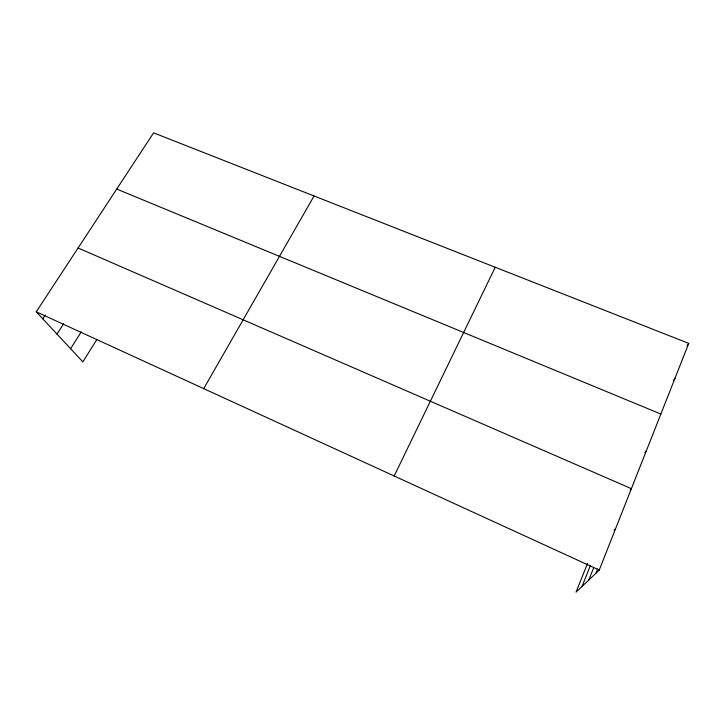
<?xml version="1.0" encoding="UTF-8"?>
<svg xmlns="http://www.w3.org/2000/svg" width="725" height="725" viewBox="0 0 725 725"><rect width="100%" height="100%" fill="white"/><g stroke="black" fill="none" stroke-linecap="round" stroke-linejoin="round"><path stroke-width="1.09" d="M587.567 563.316L576.031 592.153L599.249 570.067L688.75 343.387L153.6 132.847L36.25 311.804L82.867 361.875L96.942 339.373M588.809 580L593.693 567.693M595.95 573.203L597.599 569.043M582.066 586.416L590.349 565.627M394.173 475.999L495.229 267.253M203.716 388.627L314.061 195.977M70.588 348.689L81.245 331.851M56.985 334.08L63.592 323.785M42.757 318.792L45.195 315.049M687.019 345.979L688.75 343.387M673.724 380.054L674.993 378.233M644.987 452.563L646.328 450.832M630.125 490.182L631.393 488.659L78.092 248.004M614.129 530.31L615.552 528.761M116.743 189.062L660.856 414.038M36.25 311.804L599.249 570.067"/></g></svg>
